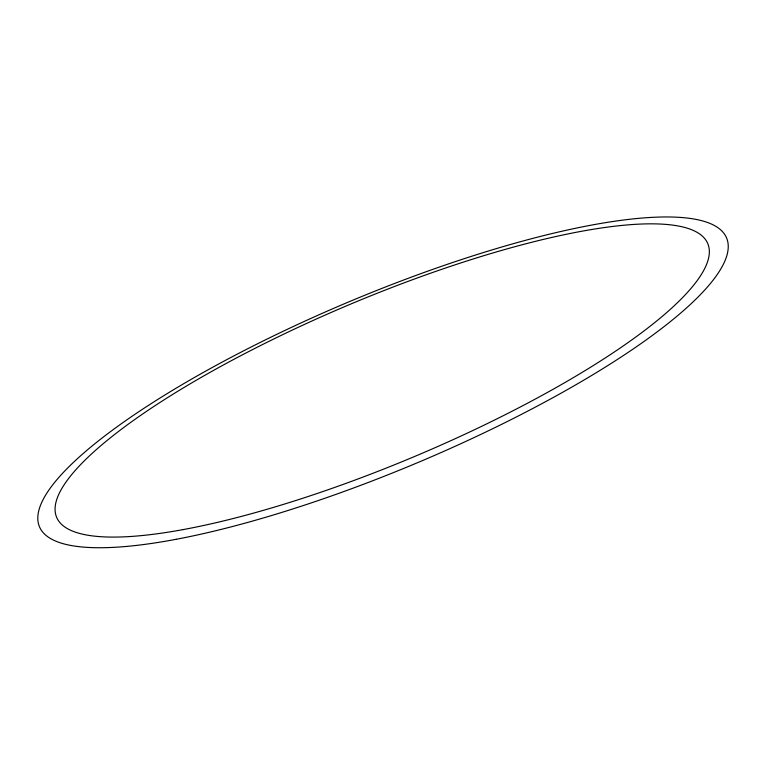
<?xml version="1.0" encoding="UTF-8"?>
<svg xmlns="http://www.w3.org/2000/svg" width="764" height="764" viewBox="0 0 764 764"><rect width="100%" height="100%" fill="white"/><g stroke="black" fill="none" stroke-linecap="round" stroke-linejoin="round"><path stroke-width="1.15" d="M176.092 539.308A372.689 87.44 -22.8 0 0 725.8 258.719A372.689 87.44 -22.8 0 0 247.154 349.024A372.689 87.44 -22.8 0 0 176.092 539.308M183.016 529.614A353.149 82.627 -22.8 0 0 706.538 264.487A353.149 82.627 -22.8 0 0 257.105 347.276A353.149 82.627 -22.8 0 0 183.016 529.614"/></g></svg>
